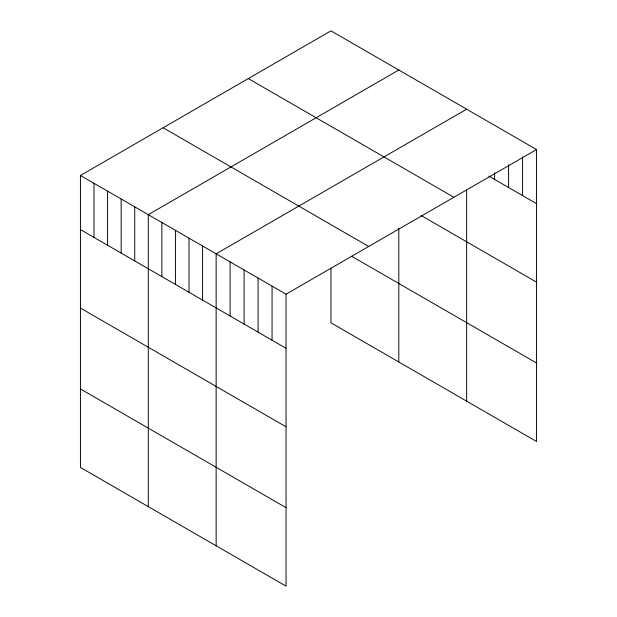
<?xml version="1.0" encoding="UTF-8"?>
<svg xmlns="http://www.w3.org/2000/svg" width="617" height="617" viewBox="0 0 617 617"><rect width="100%" height="100%" fill="white"/><g stroke="black" fill="none" stroke-linecap="round" stroke-linejoin="round"><path stroke-width="0.93" d="M536.559 149.553L286.041 294.186L286.041 586.15L80.441 467.447L80.441 175.483L330.959 30.85L536.559 149.553L536.559 441.517L330.959 322.814L330.959 268.326M398.806 70.022L148.288 214.654L148.288 506.619M466.653 109.194L216.135 253.826L216.135 545.79M488.857 176.115L536.559 203.649M248.289 78.583L453.888 197.278M421.156 215.518L536.559 282.146M163.112 127.758L368.711 246.461M351.713 256.302L536.559 363.02M80.441 175.483L286.041 294.186M80.441 229.586L286.041 348.289M80.441 308.084L286.041 426.779M80.441 388.957L286.041 507.652M522.576 156.664L522.576 195.581M508.601 164.731L508.601 187.506M494.618 172.791L494.618 179.439M466.653 190.075L466.653 401.158M398.806 228.305L398.806 361.986M272.058 286.118L272.058 340.214M258.076 278.043L258.076 332.147M244.101 269.968L244.101 324.072M230.118 261.901L230.118 315.997M202.569 245.998L202.569 300.093M188.995 238.162L188.995 292.257M175.429 230.326L175.429 284.429M161.862 222.49L161.862 276.593M134.722 206.826L134.722 260.922M121.148 198.99L121.148 253.086M107.582 191.154L107.582 245.257M94.008 183.318L94.008 237.422"/></g></svg>
